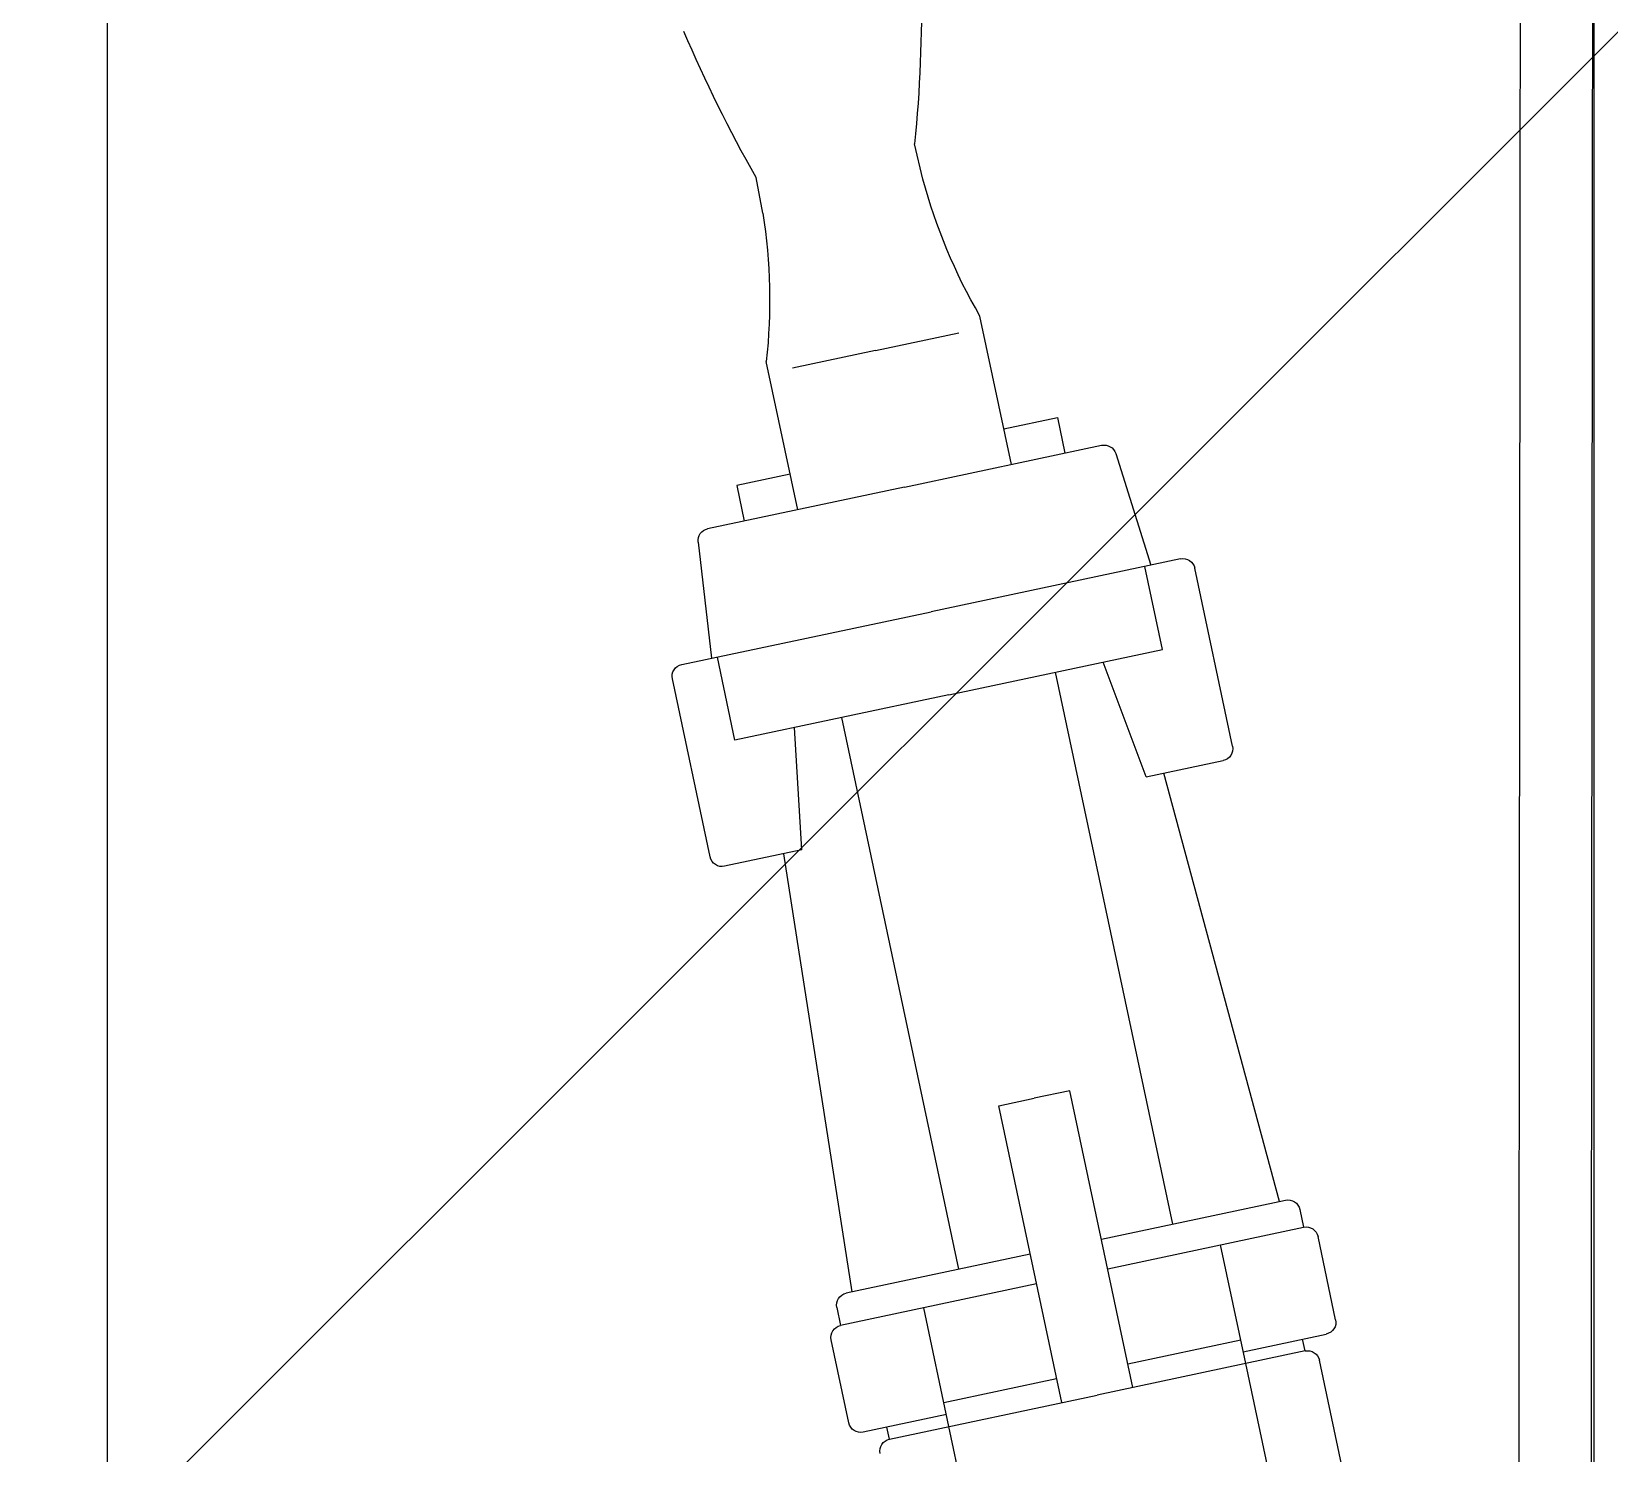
# Model space of a CAD drawing. Extents: x -668440 to 1010955, y -1678500 to 210463.
# Drawn here: x -630634 to -628034, y -735007 to -732663 of the extents above; entities that cross this region are included whole.
import ezdxf

# ---------------------------------------------------------------- set-up
doc = ezdxf.new("R2010")
doc.units = 0
doc.header["$MEASUREMENT"] = 0
doc.layers.get('0').update_dxf_attribs({"color": 3, "linetype": 'CONTINUOUS'})
doc.layers.get('Defpoints').update_dxf_attribs({"color": 251, "linetype": 'CONTINUOUS'})
for name, color, linetype in [('Sプレート', 1, 'CONTINUOUS'), ('S大梁', 4, 'CONTINUOUS'), ('S柱', 4, 'CONTINUOUS'), ('注記', 3, 'CONTINUOUS')]:
    doc.layers.add(name, color=color, linetype=linetype)

# ---------------------------------------------------------------- blocks, each defined once
blk = doc.blocks.new('b00')
blk.add_line((-21133, 33795), (-21133, 34605))
blk = doc.blocks.new('tc02')
at = {"layer": '注記', "color": 4, "linetype": 'Continuous'}
for p, q in [((-18565.46, 32787.62), (-18565.46, 32677.62)), ((-18627.46, 32765.62), (-18627.46, 32675.62)), ((-18577.46, 32765.62), (-18577.46, 32675.62)), ((-18637.46, 32675.62), (-18602.46, 32675.62)), ((-18637.46, 32675.62), (-18637.46, 32673.62)), ((-18627.46, 32675.62), (-18627.46, 32655.62)), ((-18608.46, 32675.62), (-18608.46, 32625.62)), ((-18567.46, 32675.62), (-18602.46, 32675.62)), ((-18596.46, 32675.62), (-18596.46, 32625.62)), ((-18577.46, 32675.62), (-18577.46, 32655.62)), ((-18567.46, 32675.62), (-18567.46, 32673.62)), ((-18643.46, 32671.62), (-18643.46, 32657.62)), ((-18627.46, 32673.62), (-18641.46, 32673.62)), ((-18608.46, 32671.62), (-18627.46, 32671.62)), ((-18596.46, 32671.62), (-18577.46, 32671.62)), ((-18577.46, 32673.62), (-18563.46, 32673.62)), ((-18561.46, 32671.62), (-18561.46, 32657.62)), ((-18608.46, 32655.62), (-18641.46, 32655.62)), ((-18641.46, 32652.62), (-18641.46, 32655.62)), ((-18596.46, 32655.62), (-18563.46, 32655.62)), ((-18563.46, 32652.62), (-18563.46, 32655.62)), ((-18608.46, 32650.62), (-18639.46, 32650.62)), ((-18638.46, 32650.62), (-18634.46, 32577.62)), ((-18620.46, 32650.62), (-18620.46, 32557.62)), ((-18596.46, 32650.62), (-18565.46, 32650.62)), ((-18584.46, 32650.62), (-18584.46, 32557.62)), ((-18566.46, 32650.62), (-18570.46, 32577.62)), ((-18608.46, 32625.62), (-18602.46, 32625.62)), ((-18596.46, 32625.62), (-18602.46, 32625.62)), ((-18646.46, 32575.62), (-18646.46, 32545.62)), ((-18631.46, 32577.62), (-18644.46, 32577.62)), ((-18631.46, 32577.62), (-18628.46, 32557.62)), ((-18573.46, 32577.62), (-18576.46, 32557.62)), ((-18573.46, 32577.62), (-18560.46, 32577.62)), ((-18558.46, 32575.62), (-18558.46, 32545.62)), ((-18602.46, 32557.62), (-18638.46, 32557.62)), ((-18638.46, 32557.62), (-18638.46, 32543.62)), ((-18602.46, 32557.62), (-18566.46, 32557.62)), ((-18566.46, 32557.62), (-18566.46, 32543.62)), ((-18644.46, 32543.62), (-18602.46, 32543.62)), ((-18637.63, 32524.43), (-18639.46, 32543.62)), ((-18560.46, 32543.62), (-18602.46, 32543.62)), ((-18567.29, 32524.43), (-18565.46, 32543.62)), ((-18602.46, 32522.62), (-18635.64, 32522.62)), ((-18629.46, 32516.62), (-18629.46, 32522.62)), ((-18620.46, 32522.62), (-18620.46, 32497.62)), ((-18602.46, 32522.62), (-18569.28, 32522.62)), ((-18584.46, 32522.62), (-18584.46, 32497.62)), ((-18575.46, 32516.62), (-18575.46, 32522.62)), ((-18620.46, 32516.62), (-18629.46, 32516.62)), ((-18584.46, 32516.62), (-18575.46, 32516.62)), ((-18602.46, 32499.62), (-18616.46, 32499.62)), ((-18602.46, 32499.62), (-18588.46, 32499.62)), ((-18615.94, 32473.61), (-18615.81, 32467.61)), ((-18588.98, 32473.61), (-18589.11, 32467.61))]:
    blk.add_line(p, q, dxfattribs=at)
for centre, radius, start, end in [((-18637.46, 32677.62), 2, 180, 270), ((-18567.46, 32677.62), 2, 270, 0), ((-18641.46, 32671.62), 2, 90, 180), ((-18563.46, 32671.62), 2, 0, 90), ((-18641.46, 32657.62), 2, 180, 270), ((-18563.46, 32657.62), 2, 270, 0), ((-18639.46, 32652.62), 2, 180, 270), ((-18565.46, 32652.62), 2, 270, 0), ((-18644.46, 32575.62), 2, 90, 180), ((-18560.46, 32575.62), 2, 0, 90), ((-18644.46, 32545.62), 2, 180, 270), ((-18560.46, 32545.62), 2, 270, 0), ((-18635.64, 32524.62), 2, 185.4404, 270), ((-18569.28, 32524.62), 2, 270, 354.5596), ((-18708.46, 32468.62), 92.66, 3.0891, 18.2394), ((-18496.46, 32468.62), 92.66, 161.7606, 176.9109), ((-18385.01, 32394.72), 242.04, 162.4725, 168.827), ((-18819.91, 32394.72), 242.04, 11.173, 17.5275)]:
    blk.add_arc(centre, radius, start, end, dxfattribs=at)
blk = doc.blocks.new('剛接合部C1Y')
at = {"layer": 'Defpoints'}
blk.add_line((-228970.77238, -376990), (-230770.77238, -378790), dxfattribs=at)
at = {"layer": 'Sプレート', "transparency": 33554661}
blk.add_lwpolyline([(-229887.77238, -377638), (-229888.25671, -378162.93269), (-229876.25671, -378162.93269), (-229875.77238, -377638)], dxfattribs=at)
at = {"layer": 'S柱'}
blk.add_line((-230120.77238, -378790), (-230120.77238, -376990), dxfattribs=at)
at = {"xscale": -1, "rotation": 191.9761324442034}
blk.add_blockref('tc02', (-218540.43047, -342291.3042, 500), dxfattribs=at)
at = {"layer": 'S大梁'}
blk.add_blockref('b00', (-208742.77238, -412246), dxfattribs=at)

msp = doc.modelspace()

# ---------------------------------------------------------------- block references
at = {"xscale": 10, "yscale": 10, "zscale": 10}
msp.add_blockref('剛接合部C1Y', (1670698.6842, 3046247.35843, 5600), dxfattribs=at)

doc.saveas('drawing.dxf')
